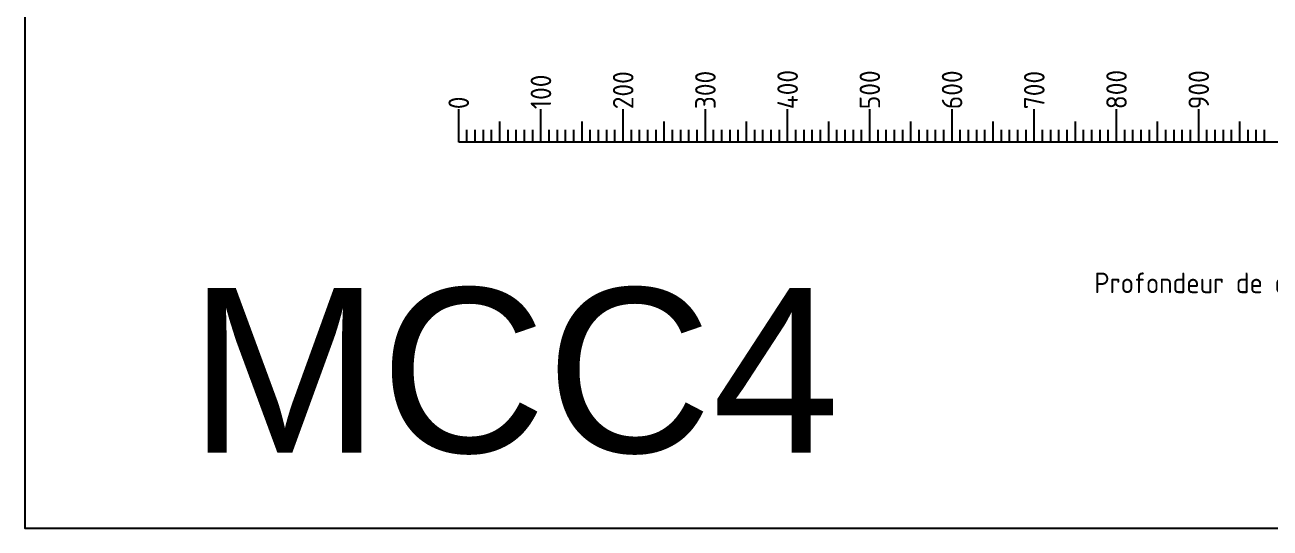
# Model space of a CAD drawing. Header units: millimetres. Extents: x 37984 to 70752, y 14140 to 37584.
# Drawn here: x 37984 to 39499, y 18140 to 18751 of the extents above; entities that cross this region are included whole.
import ezdxf
from ezdxf.enums import TextEntityAlignment as Align

# ---------------------------------------------------------------- set-up
doc = ezdxf.new("R2010")
doc.units = ezdxf.units.MM
doc.layers.add('! NO PLOT !', color=7, linetype='Continuous', true_color=0xff75dd, plot=False)
doc.layers.add('AUT_TEXT', color=7, linetype='Continuous')
doc.styles.add('PI0', font='isocpeur.ttf', dxfattribs={"width": 0.9})
doc.styles.get("Standard").update_dxf_attribs({"font": 'arial.ttf'})

msp = doc.modelspace()

# ---------------------------------------------------------------- linework, layer by layer
at = {"layer": '! NO PLOT !', "ltscale": 0.25}
msp.add_lwpolyline([(37984.324, 21339.576), (37984.324, 18139.576), (41051.871, 18139.576), (41051.871, 20124.741), (42576.324, 20124.741), (42576.324, 21339.576), (37984.324, 21339.576)], dxfattribs=at)
at = {"color": 7}
for p, q in [((38511.922, 18608.904), (38511.922, 18648.904)), ((38611.922, 18608.904), (38611.922, 18648.904)), ((38711.922, 18608.904), (38711.922, 18648.904)), ((38711.922, 18608.904), (38711.922, 18648.904)), ((38711.922, 18608.904), (38711.922, 18648.904)), ((38711.922, 18608.904), (38711.922, 18648.904)), ((38711.922, 18608.904), (38711.922, 18648.904)), ((38711.922, 18608.904), (38711.922, 18648.904)), ((38711.922, 18608.904), (38711.922, 18648.904)), ((38711.922, 18608.904), (38711.922, 18648.904)), ((38811.922, 18608.904), (38811.922, 18648.904)), ((38911.922, 18608.904), (38911.922, 18648.904)), ((38911.922, 18608.904), (38911.922, 18648.904)), ((38911.922, 18608.904), (38911.922, 18648.904)), ((38911.922, 18608.904), (38911.922, 18648.904)), ((38911.922, 18608.904), (38911.922, 18648.904)), ((38911.922, 18608.904), (38911.922, 18648.904)), ((38911.922, 18608.904), (38911.922, 18648.904)), ((39011.922, 18608.904), (39011.922, 18648.904)), ((39111.922, 18608.904), (39111.922, 18648.904)), ((39111.922, 18608.904), (39111.922, 18648.904)), ((39111.922, 18608.904), (39111.922, 18648.904)), ((39111.922, 18608.904), (39111.922, 18648.904)), ((39111.922, 18608.904), (39111.922, 18648.904)), ((39111.922, 18608.904), (39111.922, 18648.904)), ((39211.922, 18608.904), (39211.922, 18648.904)), ((39311.922, 18608.904), (39311.922, 18648.904)), ((39311.922, 18608.904), (39311.922, 18648.904)), ((39311.922, 18608.904), (39311.922, 18648.904)), ((39311.922, 18608.904), (39311.922, 18648.904)), ((39311.922, 18608.904), (39311.922, 18648.904)), ((39311.922, 18608.904), (39311.922, 18648.904)), ((39411.922, 18608.904), (39411.922, 18648.904)), ((38561.922, 18608.904), (38561.922, 18633.904)), ((38661.922, 18608.904), (38661.922, 18633.904)), ((38761.922, 18608.904), (38761.922, 18633.904)), ((38861.922, 18608.904), (38861.922, 18633.904)), ((38961.922, 18608.904), (38961.922, 18633.904)), ((39061.922, 18608.904), (39061.922, 18633.904)), ((39161.922, 18608.904), (39161.922, 18633.904)), ((39261.922, 18608.904), (39261.922, 18633.904)), ((39361.922, 18608.904), (39361.922, 18633.904)), ((39461.922, 18608.904), (39461.922, 18633.904)), ((38521.922, 18608.904), (38521.922, 18623.904)), ((38531.922, 18608.904), (38531.922, 18623.904)), ((38541.922, 18608.904), (38541.922, 18623.904)), ((38551.922, 18608.904), (38551.922, 18623.904)), ((38571.922, 18608.904), (38571.922, 18623.904)), ((38581.922, 18608.904), (38581.922, 18623.904)), ((38591.922, 18608.904), (38591.922, 18623.904)), ((38601.922, 18608.904), (38601.922, 18623.904)), ((38621.922, 18608.904), (38621.922, 18623.904)), ((38631.922, 18608.904), (38631.922, 18623.904)), ((38641.922, 18608.904), (38641.922, 18623.904)), ((38651.922, 18608.904), (38651.922, 18623.904)), ((38671.922, 18608.904), (38671.922, 18623.904)), ((38681.922, 18608.904), (38681.922, 18623.904)), ((38691.922, 18608.904), (38691.922, 18623.904)), ((38701.922, 18608.904), (38701.922, 18623.904)), ((38721.922, 18608.904), (38721.922, 18623.904)), ((38731.922, 18608.904), (38731.922, 18623.904)), ((38741.922, 18608.904), (38741.922, 18623.904)), ((38751.922, 18608.904), (38751.922, 18623.904)), ((38771.922, 18608.904), (38771.922, 18623.904)), ((38781.922, 18608.904), (38781.922, 18623.904)), ((38791.922, 18608.904), (38791.922, 18623.904)), ((38801.922, 18608.904), (38801.922, 18623.904)), ((38821.922, 18608.904), (38821.922, 18623.904)), ((38831.922, 18608.904), (38831.922, 18623.904)), ((38841.922, 18608.904), (38841.922, 18623.904)), ((38851.922, 18608.904), (38851.922, 18623.904)), ((38871.922, 18608.904), (38871.922, 18623.904)), ((38881.922, 18608.904), (38881.922, 18623.904)), ((38891.922, 18608.904), (38891.922, 18623.904)), ((38901.922, 18608.904), (38901.922, 18623.904)), ((38921.922, 18608.904), (38921.922, 18623.904)), ((38931.922, 18608.904), (38931.922, 18623.904)), ((38941.922, 18608.904), (38941.922, 18623.904)), ((38951.922, 18608.904), (38951.922, 18623.904)), ((38971.922, 18608.904), (38971.922, 18623.904)), ((38981.922, 18608.904), (38981.922, 18623.904)), ((38991.922, 18608.904), (38991.922, 18623.904)), ((39001.922, 18608.904), (39001.922, 18623.904)), ((39021.922, 18608.904), (39021.922, 18623.904)), ((39031.922, 18608.904), (39031.922, 18623.904)), ((39041.922, 18608.904), (39041.922, 18623.904)), ((39051.922, 18608.904), (39051.922, 18623.904)), ((39071.922, 18608.904), (39071.922, 18623.904)), ((39081.922, 18608.904), (39081.922, 18623.904)), ((39091.922, 18608.904), (39091.922, 18623.904)), ((39101.922, 18608.904), (39101.922, 18623.904)), ((39121.922, 18608.904), (39121.922, 18623.904)), ((39131.922, 18608.904), (39131.922, 18623.904)), ((39141.922, 18608.904), (39141.922, 18623.904)), ((39151.922, 18608.904), (39151.922, 18623.904)), ((39171.922, 18608.904), (39171.922, 18623.904)), ((39181.922, 18608.904), (39181.922, 18623.904)), ((39191.922, 18608.904), (39191.922, 18623.904)), ((39201.922, 18608.904), (39201.922, 18623.904)), ((39221.922, 18608.904), (39221.922, 18623.904)), ((39231.922, 18608.904), (39231.922, 18623.904)), ((39241.922, 18608.904), (39241.922, 18623.904)), ((39251.922, 18608.904), (39251.922, 18623.904)), ((39271.922, 18608.904), (39271.922, 18623.904)), ((39281.922, 18608.904), (39281.922, 18623.904)), ((39291.922, 18608.904), (39291.922, 18623.904)), ((39301.922, 18608.904), (39301.922, 18623.904)), ((39321.922, 18608.904), (39321.922, 18623.904)), ((39331.922, 18608.904), (39331.922, 18623.904)), ((39341.922, 18608.904), (39341.922, 18623.904)), ((39351.922, 18608.904), (39351.922, 18623.904)), ((39371.922, 18608.904), (39371.922, 18623.904)), ((39381.922, 18608.904), (39381.922, 18623.904)), ((39391.922, 18608.904), (39391.922, 18623.904)), ((39401.922, 18608.904), (39401.922, 18623.904)), ((39421.922, 18608.904), (39421.922, 18623.904)), ((39431.922, 18608.904), (39431.922, 18623.904)), ((39441.922, 18608.904), (39441.922, 18623.904)), ((39451.922, 18608.904), (39451.922, 18623.904)), ((39471.922, 18608.904), (39471.922, 18623.904)), ((39481.922, 18608.904), (39481.922, 18623.904)), ((39491.922, 18608.904), (39491.922, 18623.904)), ((40511.922, 18608.904), (38511.922, 18608.904))]:
    msp.add_line(p, q, dxfattribs=at)

# ---------------------------------------------------------------- texts
at = {"layer": '! NO PLOT !', "ltscale": 0.25, "insert": (38579.49, 18329.995), "char_height": 200, "attachment_point": 5}
msp.add_mtext_dynamic_manual_height_columns('\\pxqc;{\\fArial|b0|i0|c238|p34;MCC4}', width=3177.34757, gutter_width=12.5, heights=[0], dxfattribs=at)
at = {"color": 7, "style": 'PI0', "width": 0.9}
for s, p in [('100', (38611.922, 18648.904)), ('200', (38711.922, 18648.904)), ('300', (38811.922, 18648.904)), ('400', (38911.922, 18648.904)), ('500', (39011.922, 18648.904)), ('600', (39111.922, 18648.904)), ('700', (39211.922, 18648.904)), ('800', (39311.922, 18648.904)), ('900', (39411.922, 18648.904)), ('0', (38511.922, 18648.904))]:
    msp.add_text(s, height=25, rotation=90, dxfattribs=at).set_placement(p, align=Align.MIDDLE_LEFT)
at = {"layer": 'AUT_TEXT', "style": 'PI0', "width": 0.9}
msp.add_text('Profondeur de cellule: 600 mm', height=25, dxfattribs=at).set_placement((39501.672, 18437.776), align=Align.MIDDLE)

doc.saveas('drawing.dxf')
